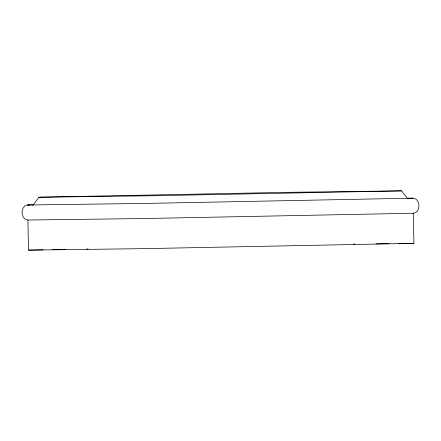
<?xml version="1.0" encoding="UTF-8"?>
<svg xmlns="http://www.w3.org/2000/svg" width="441" height="441" viewBox="0 0 441 441"><rect width="100%" height="100%" fill="white"/><g stroke="black" fill="none" stroke-linecap="round" stroke-linejoin="round"><path stroke-width="0.66" d="M32.899 205.451L38.902 197.221L287.047 192.337L401.525 190.865L407.831 198.852M401.525 190.865L153.374 195.749L38.902 197.221M413.09 198.169L142.895 203.488L27.805 204.971C19.988 205.589 20.258 219.701 28.097 220.026L143.182 218.543L388.174 213.742C396.216 213.576 404.259 213.422 412.296 213.251C414.264 213.372 416.227 212.579 417.379 210.941C420.51 206.752 418.873 198.45 412.903 198.169L407.412 198.241M27.91 220.026L28.483 250.135L43.108 249.827M413.195 213.224L413.961 243.333L143.76 248.652L28.483 250.135M33.77 204.839L27.618 204.971L29.1 205.197M52.473 249.645L65.384 249.391M86.695 248.972L88.073 248.945M353.362 244.105L354.735 244.088M376.013 243.818L389.056 243.647M398.67 243.526L413.961 243.333"/></g></svg>
